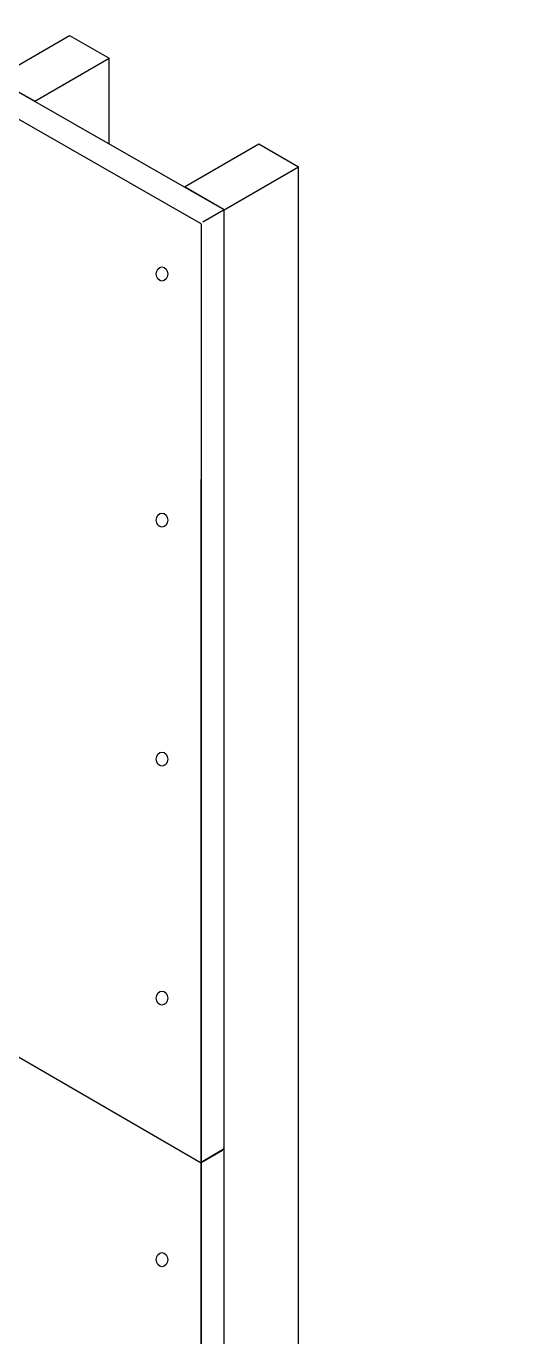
# Model space of a CAD drawing. Extents: x -1140 to 5605, y -816 to 2382.
# Drawn here: x 4473.4 to 4585.6, y 52.8 to 349 of the extents above; entities that cross this region are included whole.
import ezdxf

# ---------------------------------------------------------------- set-up
doc = ezdxf.new("R2010")
doc.units = 0
doc.header["$MEASUREMENT"] = 0
doc.layers.add('G-ANNO-TTLB', color=7, linetype='Continuous', lineweight=0)
doc.layers.add('wall scratch', color=7, linetype='Continuous', lineweight=0)

# ---------------------------------------------------------------- blocks, each defined once
blk = doc.blocks.new('Block_58')
at = {"layer": 'wall scratch', "color": 18, "lineweight": 25, "true_color": 0x000000}
for centre in [(4504.03, 293.02), (4504.03, 237.41), (4504.03, 183.4), (4504.03, 129.38), (4504.03, 70.28)]:
    blk.add_ellipse(centre, major_axis=(0, 1.59), ratio=0.812499, dxfattribs=at)

msp = doc.modelspace()

# ---------------------------------------------------------------- hatches: boundary and pattern name
at = {"layer": 'G-ANNO-TTLB', "true_color": 0xff00ff, "transparency": 33554687}
h = msp.add_hatch(color=6, dxfattribs=at)
edge = h.paths.add_edge_path()
edge.add_spline(control_points=[(5285.56, -733.23), (5285.56, -733.23), (2356.04, -733.23), (2356.04, -733.23), (2356.04, -733.23), (2356.04, 1723.77), (2356.04, 1723.77), (2356.04, 1723.77), (5285.56, 1723.77), (5285.56, 1723.77), (5285.56, 1723.77), (5285.56, -733.23), (5285.56, -733.23)], knot_values=[0, 0, 0, 0, 1, 1, 1, 2, 2, 2, 3, 3, 3, 4, 4, 4, 4], degree=3, periodic=0)
edge = h.paths.add_edge_path()
edge.add_spline(control_points=[(2365.04, 1714.77), (2365.04, 1714.77), (2365.04, -724.23), (2365.04, -724.23), (2365.04, -724.23), (5276.56, -724.23), (5276.56, -724.23), (5276.56, -724.23), (5276.56, 1714.77), (5276.56, 1714.77), (5276.56, 1714.77), (2365.04, 1714.77), (2365.04, 1714.77)], knot_values=[0, 0, 0, 0, 1, 1, 1, 2, 2, 2, 3, 3, 3, 4, 4, 4, 4], degree=3, periodic=0)
edge.add_line((2365.04, 1714.77), (2365.04, 1714.77))

# ---------------------------------------------------------------- linework, layer by layer
at = {"layer": 'G-ANNO-TTLB'}
for points in [[(5285.56, -733.23), (5285.56, -733.23), (2356.04, -733.23), (2356.04, -733.23), (2356.04, -733.23), (2356.04, 1723.77), (2356.04, 1723.77), (2356.04, 1723.77), (5285.56, 1723.77), (5285.56, 1723.77), (5285.56, 1723.77), (5285.56, -733.23), (5285.56, -733.23)], [(2365.04, 1714.77), (2365.04, 1714.77), (2365.04, -724.23), (2365.04, -724.23), (2365.04, -724.23), (5276.56, -724.23), (5276.56, -724.23), (5276.56, -724.23), (5276.56, 1714.77), (5276.56, 1714.77), (5276.56, 1714.77), (2365.04, 1714.77), (2365.04, 1714.77)]]:
    msp.add_open_spline(points, degree=3, knots=[0, 0, 0, 0, 1, 1, 1, 2, 2, 2, 3, 3, 3, 4, 4, 4, 4], dxfattribs=at)
at = {"layer": 'wall scratch', "color": 2, "lineweight": 25, "true_color": 0xffff00}
for p, q in [((4518.1, 307.53), (4249.23, 461.06)), ((4512.89, 304.39), (4244.02, 457.92)), ((4518.1, 307.53), (4513.29, 304.75)), ((4518.1, -116.96), (4518.1, 307.53)), ((4512.89, 304.39), (4512.89, -120.1)), ((4512.89, -120.1), (4512.89, 246.6)), ((4448.91, 129.18), (4512.89, 92.15)), ((4517.7, 94.93), (4512.89, 92.15)), ((4518.1, 95.29), (4513.29, 92.5))]:
    msp.add_line(p, q, dxfattribs=at)
at = {"layer": 'wall scratch', "color": 33, "lineweight": 25, "true_color": 0xcc9966}
for p, q in [((4475.33, 332.06), (4492.13, 341.79)), ((4492.13, 322.36), (4492.13, 341.79)), ((4518.1, 307.53), (4534.91, 317.25)), ((4534.91, -107.24), (4534.91, 317.25))]:
    msp.add_line(p, q, dxfattribs=at)
for points in [[(4475.33, 332.06), (4466.21, 337.16), (4483.13, 346.95), (4492.13, 341.79)], [(4518.1, 307.53), (4509.1, 312.69), (4525.9, 322.42), (4534.91, 317.25)]]:
    msp.add_lwpolyline(points, dxfattribs=at)

# ---------------------------------------------------------------- block references
at = {"layer": 'wall scratch'}
msp.add_blockref('Block_58', (0, 0), dxfattribs=at)

doc.saveas('drawing.dxf')
